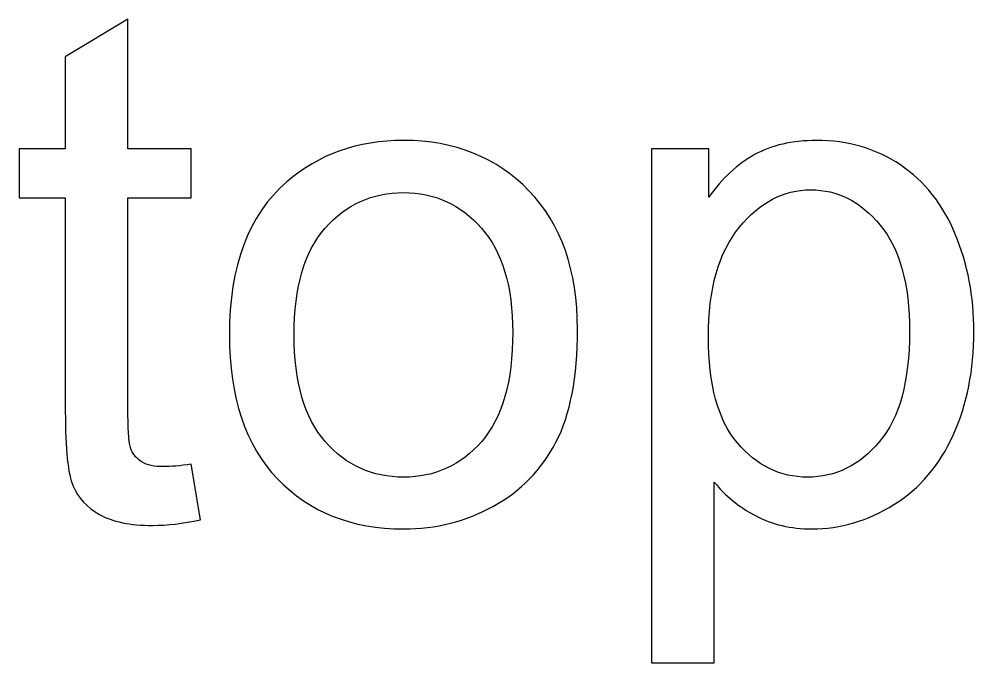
# Model space of a CAD drawing. Header units: centimetres. Extents: x -22.9 to 52.4, y -33.6 to -9.2.
# Drawn here: x -18.057 to -16.928, y -15.23 to -14.47 of the extents above; entities that cross this region are included whole.
import ezdxf

# ---------------------------------------------------------------- set-up
doc = ezdxf.new("R2010")
doc.units = ezdxf.units.CM
doc.header["$MEASUREMENT"] = 0
doc.layers.add('Layer 1', color=7, linetype='Continuous')

msp = doc.modelspace()

# ---------------------------------------------------------------- linework, layer by layer
at = {"layer": 'Layer 1', "color": 142}
for points, knots in [([(-17.85327, -14.99549), (-17.85327, -14.99549), (-17.84255, -15.06124), (-17.84255, -15.06124), (-17.84255, -15.06124), (-17.86343, -15.06562), (-17.8822, -15.06788), (-17.89871, -15.06788), (-17.89871, -15.06788), (-17.9258, -15.06788), (-17.94669, -15.06364), (-17.96164, -15.05503), (-17.96164, -15.05503), (-17.97646, -15.04657), (-17.9869, -15.03528), (-17.99297, -15.02131), (-17.99297, -15.02131), (-17.99904, -15.00748), (-18.00214, -14.97813), (-18.00214, -14.93354), (-18.00214, -14.93354), (-18.00214, -14.93354), (-18.00214, -14.68095), (-18.00214, -14.68095), (-18.00214, -14.68095), (-18.00214, -14.68095), (-18.05675, -14.68095), (-18.05675, -14.68095), (-18.05675, -14.68095), (-18.05675, -14.68095), (-18.05675, -14.62309), (-18.05675, -14.62309), (-18.05675, -14.62309), (-18.05675, -14.62309), (-18.00214, -14.62309), (-18.00214, -14.62309), (-18.00214, -14.62309), (-18.00214, -14.62309), (-18.00214, -14.51429), (-18.00214, -14.51429), (-18.00214, -14.51429), (-18.00214, -14.51429), (-17.92806, -14.4697), (-17.92806, -14.4697), (-17.92806, -14.4697), (-17.92806, -14.4697), (-17.92806, -14.62309), (-17.92806, -14.62309), (-17.92806, -14.62309), (-17.92806, -14.62309), (-17.85327, -14.62309), (-17.85327, -14.62309), (-17.85327, -14.62309), (-17.85327, -14.62309), (-17.85327, -14.68095), (-17.85327, -14.68095), (-17.85327, -14.68095), (-17.85327, -14.68095), (-17.92806, -14.68095), (-17.92806, -14.68095), (-17.92806, -14.68095), (-17.92806, -14.68095), (-17.92806, -14.93763), (-17.92806, -14.93763), (-17.92806, -14.93763), (-17.92806, -14.95894), (-17.92679, -14.97248), (-17.92425, -14.97855), (-17.92425, -14.97855), (-17.92157, -14.98462), (-17.91733, -14.98942), (-17.91141, -14.99309), (-17.91141, -14.99309), (-17.90548, -14.99661), (-17.89701, -14.99845), (-17.88601, -14.99845), (-17.88601, -14.99845), (-17.87768, -14.99845), (-17.86682, -14.99746), (-17.85327, -14.99549)], [0, 0, 0, 0, 0.05, 0.05, 0.05, 0.05, 0.1, 0.1, 0.1, 0.1, 0.15, 0.15, 0.15, 0.15, 0.2, 0.2, 0.2, 0.2, 0.25, 0.25, 0.25, 0.25, 0.3, 0.3, 0.3, 0.3, 0.35, 0.35, 0.35, 0.35, 0.4, 0.4, 0.4, 0.4, 0.45, 0.45, 0.45, 0.45, 0.5, 0.5, 0.5, 0.5, 0.55, 0.55, 0.55, 0.55, 0.6, 0.6, 0.6, 0.6, 0.65, 0.65, 0.65, 0.65, 0.7, 0.7, 0.7, 0.7, 0.75, 0.75, 0.75, 0.75, 0.8, 0.8, 0.8, 0.8, 0.85, 0.85, 0.85, 0.85, 0.9, 0.9, 0.9, 0.9, 0.95, 0.95, 0.95, 0.95, 1, 1, 1, 1]), ([(-17.80826, -14.84252), (-17.80826, -14.76124), (-17.78568, -14.70099), (-17.74038, -14.6619), (-17.74038, -14.6619), (-17.70271, -14.62944), (-17.6567, -14.61307), (-17.60238, -14.61307), (-17.60238, -14.61307), (-17.54198, -14.61307), (-17.49259, -14.63283), (-17.45435, -14.67248), (-17.45435, -14.67248), (-17.41597, -14.71199), (-17.39692, -14.7666), (-17.39692, -14.83631), (-17.39692, -14.83631), (-17.39692, -14.8929), (-17.40538, -14.93735), (-17.42232, -14.96966), (-17.42232, -14.96966), (-17.43925, -15.00212), (-17.46395, -15.02724), (-17.49626, -15.04516), (-17.49626, -15.04516), (-17.52872, -15.06308), (-17.56399, -15.07197), (-17.60238, -15.07197), (-17.60238, -15.07197), (-17.66376, -15.07197), (-17.71343, -15.05235), (-17.75139, -15.01284), (-17.75139, -15.01284), (-17.78935, -14.97347), (-17.80826, -14.91674), (-17.80826, -14.84252)], [0, 0, 0, 0, 0.1111111, 0.1111111, 0.1111111, 0.1111111, 0.2222222, 0.2222222, 0.2222222, 0.2222222, 0.3333333, 0.3333333, 0.3333333, 0.3333333, 0.4444444, 0.4444444, 0.4444444, 0.4444444, 0.5555556, 0.5555556, 0.5555556, 0.5555556, 0.6666667, 0.6666667, 0.6666667, 0.6666667, 0.7777778, 0.7777778, 0.7777778, 0.7777778, 0.8888889, 0.8888889, 0.8888889, 0.8888889, 1, 1, 1, 1]), ([(-17.30957, -15.2303), (-17.30957, -15.2303), (-17.30957, -14.62309), (-17.30957, -14.62309), (-17.30957, -14.62309), (-17.30957, -14.62309), (-17.24184, -14.62309), (-17.24184, -14.62309), (-17.24184, -14.62309), (-17.24184, -14.62309), (-17.24184, -14.6801), (-17.24184, -14.6801), (-17.24184, -14.6801), (-17.22589, -14.65781), (-17.20783, -14.64101), (-17.18765, -14.62986), (-17.18765, -14.62986), (-17.16761, -14.61872), (-17.1432, -14.61307), (-17.11455, -14.61307), (-17.11455, -14.61307), (-17.07702, -14.61307), (-17.044, -14.62281), (-17.01535, -14.642), (-17.01535, -14.642), (-16.98657, -14.66133), (-16.96498, -14.68857), (-16.95044, -14.7237), (-16.95044, -14.7237), (-16.93576, -14.75884), (-16.92843, -14.79736), (-16.92843, -14.83927), (-16.92843, -14.83927), (-16.92843, -14.88415), (-16.93647, -14.92465), (-16.9527, -14.96063), (-16.9527, -14.96063), (-16.96879, -14.99661), (-16.99221, -15.02413), (-17.02297, -15.04332), (-17.02297, -15.04332), (-17.05373, -15.06237), (-17.08605, -15.07197), (-17.11992, -15.07197), (-17.11992, -15.07197), (-17.14475, -15.07197), (-17.16691, -15.06675), (-17.18666, -15.0563), (-17.18666, -15.0563), (-17.20642, -15.04586), (-17.2225, -15.0326), (-17.2352, -15.01665), (-17.2352, -15.01665), (-17.2352, -15.01665), (-17.2352, -15.2303), (-17.2352, -15.2303), (-17.2352, -15.2303), (-17.2352, -15.2303), (-17.30957, -15.2303), (-17.30957, -15.2303)], [0, 0, 0, 0, 0.0666667, 0.0666667, 0.0666667, 0.0666667, 0.1333333, 0.1333333, 0.1333333, 0.1333333, 0.2, 0.2, 0.2, 0.2, 0.2666667, 0.2666667, 0.2666667, 0.2666667, 0.3333333, 0.3333333, 0.3333333, 0.3333333, 0.4, 0.4, 0.4, 0.4, 0.4666667, 0.4666667, 0.4666667, 0.4666667, 0.5333333, 0.5333333, 0.5333333, 0.5333333, 0.6, 0.6, 0.6, 0.6, 0.6666667, 0.6666667, 0.6666667, 0.6666667, 0.7333333, 0.7333333, 0.7333333, 0.7333333, 0.8, 0.8, 0.8, 0.8, 0.8666667, 0.8666667, 0.8666667, 0.8666667, 0.9333333, 0.9333333, 0.9333333, 0.9333333, 1, 1, 1, 1]), ([(-17.73178, -14.84252), (-17.73178, -14.89882), (-17.7195, -14.94088), (-17.69495, -14.96882), (-17.69495, -14.96882), (-17.67039, -14.9969), (-17.63949, -15.01087), (-17.60238, -15.01087), (-17.60238, -15.01087), (-17.56541, -15.01087), (-17.53464, -14.99676), (-17.51009, -14.96867), (-17.51009, -14.96867), (-17.48568, -14.94059), (-17.4734, -14.89769), (-17.4734, -14.84012), (-17.4734, -14.84012), (-17.4734, -14.78579), (-17.48568, -14.74459), (-17.51037, -14.71665), (-17.51037, -14.71665), (-17.53507, -14.68871), (-17.56569, -14.67474), (-17.60238, -14.67474), (-17.60238, -14.67474), (-17.63949, -14.67474), (-17.67039, -14.68871), (-17.69495, -14.71651), (-17.69495, -14.71651), (-17.7195, -14.74431), (-17.73178, -14.78636), (-17.73178, -14.84252)], [0, 0, 0, 0, 0.125, 0.125, 0.125, 0.125, 0.25, 0.25, 0.25, 0.25, 0.375, 0.375, 0.375, 0.375, 0.5, 0.5, 0.5, 0.5, 0.625, 0.625, 0.625, 0.625, 0.75, 0.75, 0.75, 0.75, 0.875, 0.875, 0.875, 0.875, 1, 1, 1, 1]), ([(-17.24226, -14.84506), (-17.24226, -14.9015), (-17.23083, -14.94327), (-17.20797, -14.97037), (-17.20797, -14.97037), (-17.18511, -14.99732), (-17.15731, -15.01087), (-17.12485, -15.01087), (-17.12485, -15.01087), (-17.09183, -15.01087), (-17.06347, -14.9969), (-17.03991, -14.96882), (-17.03991, -14.96882), (-17.01634, -14.94088), (-17.00449, -14.89755), (-17.00449, -14.83885), (-17.00449, -14.83885), (-17.00449, -14.78283), (-17.01606, -14.74106), (-17.03906, -14.71312), (-17.03906, -14.71312), (-17.06206, -14.68532), (-17.08958, -14.67135), (-17.12147, -14.67135), (-17.12147, -14.67135), (-17.15322, -14.67135), (-17.1813, -14.68617), (-17.20571, -14.7158), (-17.20571, -14.7158), (-17.23012, -14.74544), (-17.24226, -14.78862), (-17.24226, -14.84506)], [0, 0, 0, 0, 0.125, 0.125, 0.125, 0.125, 0.25, 0.25, 0.25, 0.25, 0.375, 0.375, 0.375, 0.375, 0.5, 0.5, 0.5, 0.5, 0.625, 0.625, 0.625, 0.625, 0.75, 0.75, 0.75, 0.75, 0.875, 0.875, 0.875, 0.875, 1, 1, 1, 1])]:
    msp.add_open_spline(points, degree=3, knots=knots, dxfattribs=at)

doc.saveas('drawing.dxf')
